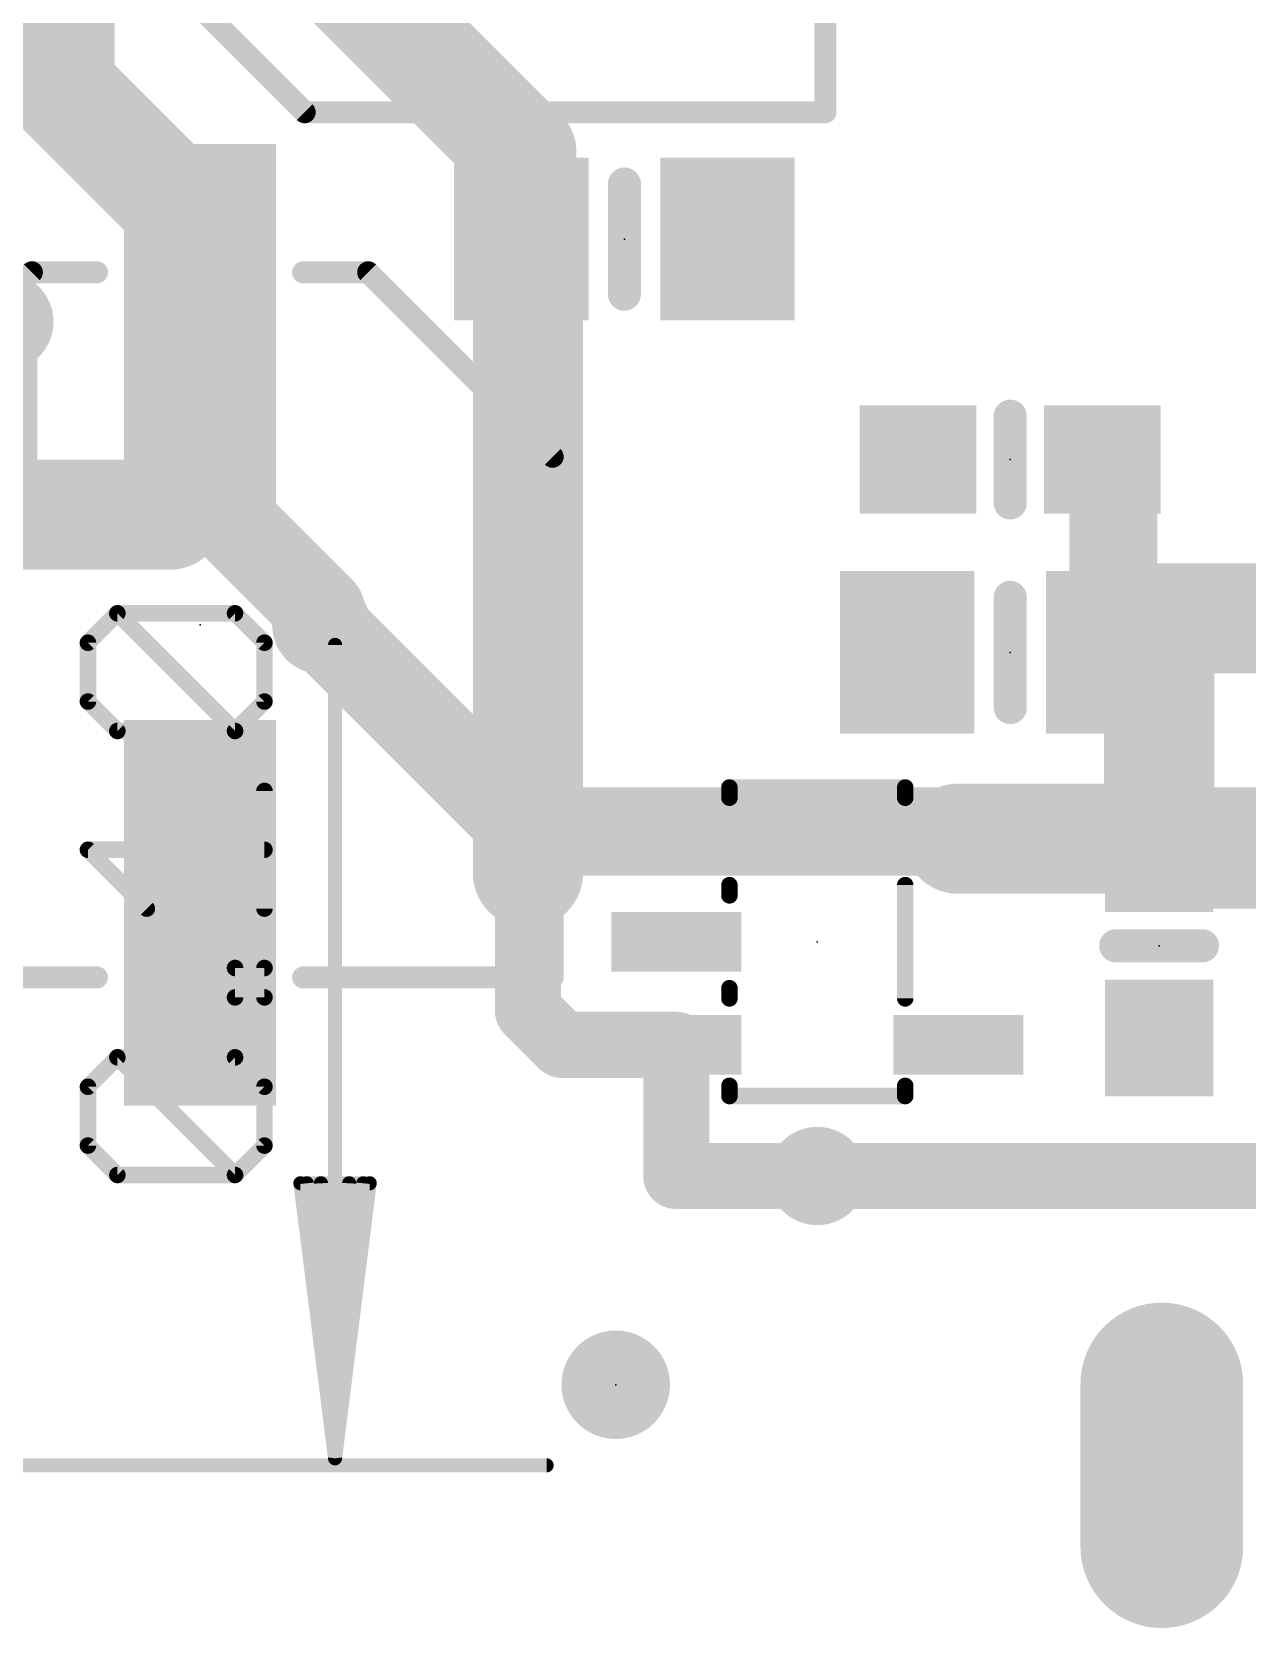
# Model space of a CAD drawing. Extents: x -17.8 to 79, y -18.3 to 67.8.
# Drawn here: x 17.53 to 28.73, y 1.04 to 15.75 of the extents above; entities that cross this region are included whole.
import ezdxf

# ---------------------------------------------------------------- set-up
doc = ezdxf.new("R2010")
doc.units = 0
for name, color, linetype in [('1', 12, 'CONTINUOUS'), ('16', 5, 'CONTINUOUS'), ('17', 110, 'CONTINUOUS'), ('18', 3, 'CONTINUOUS'), ('21', 40, 'CONTINUOUS'), ('23', 53, 'CONTINUOUS'), ('47', 53, 'CONTINUOUS')]:
    doc.layers.add(name, color=color, linetype=linetype)

# ---------------------------------------------------------------- blocks, each defined once
blk = doc.blocks.new('RECT')
blk.add_solid([(-0.5, -0.5), (0.5, -0.5), (-0.5, 0.5), (0.5, 0.5)])
blk = doc.blocks.new('PIE')
at = {"const_width": 0.5}
blk.add_lwpolyline([(0, -0.25, 1), (0, 0.25, 1), (0, -0.25)], format="xyb", dxfattribs=at)
blk = doc.blocks.new('LONGP100')
at = {"const_width": 1}
blk.add_lwpolyline([(-0.5, 0), (0.5, 0)], dxfattribs=at)
at = {"const_width": 0.5}
for points in [[(-0.5, 0.25, 1), (-0.5, -0.25)], [(0.5, -0.25, 1), (0.5, 0.25)]]:
    blk.add_lwpolyline(points, format="xyb", dxfattribs=at)
blk = doc.blocks.new('ROUNDV')
at = {"const_width": 0.5}
blk.add_lwpolyline([(0, -0.25, 1), (0, 0.25, 1), (0, -0.25)], format="xyb", dxfattribs=at)

msp = doc.modelspace()

# ---------------------------------------------------------------- linework, layer by layer
at = {"layer": '1'}
for points, const_width in [([(22.037, 14.6406), (18.415, 18.2626)], 1.016), ([(19.0754, 13.9446), (17.78, 15.24)], 1.016), ([(22.037, 13.843), (22.037, 14.6406)], 1.016), ([(19.0754, 12.941), (19.0754, 13.9446)], 1.016), ([(22.037, 13.843), (22.098, 13.782)], 1.016), ([(22.098, 13.782), (22.098, 8.001)], 1.016), ([(17.272, 13.081), (16.9672, 13.3858)], 0.6096), ([(19.177, 12.8394), (19.0754, 12.941)], 1.016), ([(19.177, 11.684), (19.177, 12.8394)], 1.016), ([(27.393, 11.811), (27.493, 11.711)], 0.8128), ([(18.796, 11.303), (19.05, 11.557)], 1.016), ([(19.05, 11.557), (19.177, 11.684)], 1.016), ([(27.493, 11.711), (27.493, 10.033)], 0.8128), ([(20.193, 10.414), (19.05, 11.557)], 0.8128), ([(13.4366, 11.303), (18.796, 11.303)], 1.016), ([(20.193, 10.287), (20.193, 10.414)], 0.8128), ([(27.493, 10.033), (27.493, 10.3472)], 1.016), ([(27.493, 10.3472), (29.2702, 10.3472)], 1.016), ([(27.9156, 10.033), (27.493, 10.033)], 1.016), ([(27.9156, 8.316), (27.9156, 10.033)], 1.016), ([(27.9156, 8.316), (26.065, 8.316)], 1.016), ([(27.9156, 8.1788), (27.9156, 8.316)], 1.016), ([(30.48, 8.1788), (27.9156, 8.1788)], 1.016), ([(22.098, 8.001), (22.413, 8.316)], 0.6096), ([(22.413, 8.316), (23.465, 8.316)], 0.6096), ([(22.098, 6.731), (22.098, 8.001)], 0.6096), ([(22.413, 6.416), (22.098, 6.731)], 0.6096), ([(23.465, 6.416), (22.413, 6.416)], 0.6096), ([(23.465, 6.416), (23.465, 5.207)], 0.6096), ([(23.465, 5.207), (24.765, 5.207)], 0.6096)]:
    msp.add_lwpolyline(points, dxfattribs=dict(at, const_width=const_width))
for points, const_width in [([(17.9596, 15.4196, 1), (17.6004, 15.0604)], 0.508), ([(22.291, 14.6406, 1), (21.783, 14.6406)], 0.508), ([(21.8574, 14.461, 1), (22.2166, 14.8202)], 0.508), ([(19.3294, 13.9446, 1), (18.8214, 13.9446)], 0.508), ([(18.8958, 13.765, 1), (19.255, 14.1242)], 0.508), ([(22.2166, 14.0226, 1), (21.8574, 13.6634)], 0.508), ([(22.352, 13.782, 1), (21.844, 13.782)], 0.508), ([(21.9184, 13.6024, 1), (22.2776, 13.9616)], 0.508), ([(21.783, 13.843, 1), (22.291, 13.843)], 0.508), ([(19.255, 13.1206, 1), (18.8958, 12.7614)], 0.508), ([(17.1642, 12.9732, 1), (17.3798, 13.1888)], 0.3048), ([(19.431, 12.8394, 1), (18.923, 12.8394)], 0.508), ([(18.9974, 12.6598, 1), (19.3566, 13.019)], 0.508), ([(18.8214, 12.941, 1), (19.3294, 12.941)], 0.508), ([(27.5367, 11.9547, 1), (27.2493, 11.6673)], 0.4064), ([(19.2296, 11.3774, 1), (18.8704, 11.7366)], 0.508), ([(19.3566, 11.5044, 1), (18.9974, 11.8636)], 0.508), ([(27.6962, 11.711, 1), (27.2898, 11.711)], 0.4064), ([(18.8704, 11.7366, 1), (19.2296, 11.3774)], 0.508), ([(19.1937, 11.7007, 1), (18.9063, 11.4133)], 0.4064), ([(18.923, 11.684, 1), (19.431, 11.684)], 0.508), ([(27.3493, 11.5673, 1), (27.6367, 11.8547)], 0.4064), ([(18.796, 11.049, 1), (18.796, 11.557)], 0.508), ([(18.6164, 11.4826, 1), (18.9756, 11.1234)], 0.508), ([(20.3962, 10.414, 1), (19.9898, 10.414)], 0.4064), ([(20.0493, 10.2703, 1), (20.3367, 10.5577)], 0.4064), ([(27.747, 10.3472, 1), (27.239, 10.3472)], 0.508), ([(27.493, 10.6012, 1), (27.493, 10.0932)], 0.508), ([(19.9898, 10.287, 1), (20.3962, 10.287)], 0.4064), ([(27.493, 10.287, 1), (27.493, 9.779)], 0.508), ([(28.1696, 10.033, 1), (27.6616, 10.033)], 0.508), ([(27.9156, 9.779, 1), (27.9156, 10.287)], 0.508), ([(27.239, 10.033, 1), (27.747, 10.033)], 0.508), ([(27.2898, 10.033, 1), (27.6962, 10.033)], 0.4064), ([(26.065, 8.57, 1), (26.065, 8.062)], 0.508), ([(28.1696, 8.316, 1), (27.6616, 8.316)], 0.508), ([(27.9156, 8.4328, 1), (27.9156, 7.9248)], 0.508), ([(27.9156, 8.062, 1), (27.9156, 8.57)], 0.508), ([(22.413, 8.4684, 1), (22.413, 8.1636)], 0.3048), ([(22.5208, 8.2082, 1), (22.3052, 8.4238)], 0.3048), ([(23.465, 8.1636, 1), (23.465, 8.4684)], 0.3048), ([(27.6616, 8.316, 1), (28.1696, 8.316)], 0.508), ([(27.6616, 8.1788, 1), (28.1696, 8.1788)], 0.508), ([(21.844, 8.001, 1), (22.352, 8.001)], 0.508), ([(21.9902, 8.1088, 1), (22.2058, 7.8932)], 0.3048), ([(22.2504, 8.001, 1), (21.9456, 8.001)], 0.3048), ([(22.2058, 6.8388, 1), (21.9902, 6.6232)], 0.3048), ([(21.9456, 6.731, 1), (22.2504, 6.731)], 0.3048), ([(22.413, 6.5684, 1), (22.413, 6.2636)], 0.3048), ([(22.3052, 6.3082, 1), (22.5208, 6.5238)], 0.3048), ([(23.6174, 6.416, 1), (23.3126, 6.416)], 0.3048), ([(23.465, 6.2636, 1), (23.465, 6.5684)], 0.3048), ([(23.465, 5.3594, 1), (23.465, 5.0546)], 0.3048), ([(24.765, 5.0546, 1), (24.765, 5.3594)], 0.3048), ([(23.3126, 5.207, 1), (23.6174, 5.207)], 0.3048)]:
    msp.add_lwpolyline(points, format="xyb", dxfattribs=dict(at, const_width=const_width))
at = {"layer": '16'}
for points, const_width in [([(17.78, 15.24), (17.78, 20.701)], 1.016), ([(17.272, 11.176), (17.272, 13.081)], 0.6096), ([(15.748, 9.652), (17.272, 11.176)], 0.6096), ([(22.098, 8.382), (20.193, 10.287)], 0.8128), ([(41.91, 8.382), (22.098, 8.382)], 0.8128), ([(24.765, 5.207), (38.1, 5.207)], 0.6096)]:
    msp.add_lwpolyline(points, dxfattribs=dict(at, const_width=const_width))
for points, const_width in [([(17.526, 15.24, 1), (18.034, 15.24)], 0.508), ([(17.4244, 13.081, 1), (17.1196, 13.081)], 0.3048), ([(17.3798, 11.0682, 1), (17.1642, 11.2838)], 0.3048), ([(17.1196, 11.176, 1), (17.4244, 11.176)], 0.3048), ([(20.3367, 10.4307, 1), (20.0493, 10.1433)], 0.4064), ([(22.098, 8.5852, 1), (22.098, 8.1788)], 0.4064), ([(21.9543, 8.2383, 1), (22.2417, 8.5257)], 0.4064), ([(24.765, 5.3594, 1), (24.765, 5.0546)], 0.3048)]:
    msp.add_lwpolyline(points, format="xyb", dxfattribs=dict(at, const_width=const_width))
at = {"layer": '21'}
for points, const_width in [([(24.84, 17.3126), (24.84, 15.0126)], 0.2032), ([(20.04, 15.0126), (18.34, 16.7126)], 0.2032), ([(24.84, 15.0126), (20.04, 15.0126)], 0.2032), ([(22.987, 13.335), (22.987, 14.351)], 0.3048), ([(15.8254, 11.837), (17.5254, 13.537)], 0.2032), ([(17.5254, 13.537), (18.1254, 13.537)], 0.2032), ([(20.0254, 13.537), (20.6254, 13.537)], 0.2032), ([(20.6254, 13.537), (22.3254, 11.837)], 0.2032), ([(26.543, 11.411), (26.543, 12.211)], 0.3048), ([(22.3254, 11.837), (22.3254, 7.037)], 0.2032), ([(26.543, 10.541), (26.543, 9.525)], 0.3048), ([(23.955, 8.788), (25.575, 8.788)], 0.1524), ([(23.955, 8.694), (23.955, 8.788)], 0.1524), ([(25.575, 8.788), (25.575, 8.694)], 0.1524), ([(23.955, 7.794), (23.955, 7.888)], 0.1524), ([(25.575, 7.888), (25.575, 6.844)], 0.1524), ([(27.5156, 7.3288), (28.3156, 7.3288)], 0.3048), ([(18.1254, 7.037), (15.8254, 7.037)], 0.2032), ([(22.3254, 7.037), (20.0254, 7.037)], 0.2032), ([(23.955, 6.844), (23.955, 6.938)], 0.1524), ([(23.955, 5.944), (23.955, 6.038)], 0.1524), ([(25.575, 6.038), (25.575, 5.944)], 0.1524), ([(25.575, 5.944), (23.955, 5.944)], 0.1524)]:
    msp.add_lwpolyline(points, dxfattribs=dict(at, const_width=const_width))
for points, const_width in [([(20.04, 15.0634, 1), (20.04, 14.9618)], 0.1016), ([(20.0041, 14.9767, 1), (20.0759, 15.0485)], 0.1016), ([(24.7892, 15.0126, 1), (24.8908, 15.0126)], 0.1016), ([(24.84, 14.9618, 1), (24.84, 15.0634)], 0.1016), ([(23.0632, 14.351, 1), (22.9108, 14.351)], 0.1524), ([(17.5254, 13.5878, 1), (17.5254, 13.4862)], 0.1016), ([(17.5613, 13.5011, 1), (17.4895, 13.5729)], 0.1016), ([(18.1254, 13.4862, 1), (18.1254, 13.5878)], 0.1016), ([(20.0254, 13.5878, 1), (20.0254, 13.4862)], 0.1016), ([(20.6613, 13.5729, 1), (20.5895, 13.5011)], 0.1016), ([(20.6254, 13.4862, 1), (20.6254, 13.5878)], 0.1016), ([(22.9108, 13.335, 1), (23.0632, 13.335)], 0.1524), ([(26.6192, 12.211, 1), (26.4668, 12.211)], 0.1524), ([(22.3762, 11.837, 1), (22.2746, 11.837)], 0.1016), ([(22.2895, 11.8011, 1), (22.3613, 11.8729)], 0.1016), ([(26.4668, 11.411, 1), (26.6192, 11.411)], 0.1524), ([(26.6192, 10.541, 1), (26.4668, 10.541)], 0.1524), ([(26.4668, 9.525, 1), (26.6192, 9.525)], 0.1524), ([(23.955, 8.8261, 1), (23.955, 8.7499)], 0.0762), ([(23.9931, 8.788, 1), (23.9169, 8.788)], 0.0762), ([(25.6131, 8.788, 1), (25.5369, 8.788)], 0.0762), ([(25.575, 8.7499, 1), (25.575, 8.8261)], 0.0762), ([(23.9169, 8.694, 1), (23.9931, 8.694)], 0.0762), ([(25.5369, 8.694, 1), (25.6131, 8.694)], 0.0762), ([(23.9931, 7.888, 1), (23.9169, 7.888)], 0.0762), ([(25.6131, 7.888, 1), (25.5369, 7.888)], 0.0762), ([(23.9169, 7.794, 1), (23.9931, 7.794)], 0.0762), ([(27.5156, 7.405, 1), (27.5156, 7.2526)], 0.1524), ([(28.3156, 7.2526, 1), (28.3156, 7.405)], 0.1524), ([(18.1254, 6.9862, 1), (18.1254, 7.0878)], 0.1016), ([(20.0254, 7.0878, 1), (20.0254, 6.9862)], 0.1016), ([(22.2746, 7.037, 1), (22.3762, 7.037)], 0.1016), ([(22.3254, 6.9862, 1), (22.3254, 7.0878)], 0.1016), ([(23.9931, 6.938, 1), (23.9169, 6.938)], 0.0762), ([(23.9169, 6.844, 1), (23.9931, 6.844)], 0.0762), ([(25.5369, 6.844, 1), (25.6131, 6.844)], 0.0762), ([(23.9931, 6.038, 1), (23.9169, 6.038)], 0.0762), ([(25.6131, 6.038, 1), (25.5369, 6.038)], 0.0762), ([(23.955, 5.9821, 1), (23.955, 5.9059)], 0.0762), ([(23.9169, 5.944, 1), (23.9931, 5.944)], 0.0762), ([(25.5369, 5.944, 1), (25.6131, 5.944)], 0.0762), ([(25.575, 5.9059, 1), (25.575, 5.9821)], 0.0762)]:
    msp.add_lwpolyline(points, format="xyb", dxfattribs=dict(at, const_width=const_width))
at = {"layer": '23'}
for p in [(22.987, 13.843), (26.543, 11.811), (19.0754, 10.287), (26.543, 10.033), (24.765, 7.366), (27.9156, 7.3288), (22.907, 3.283)]:
    msp.add_point(p, dxfattribs=at)
at = {"layer": '47'}
for points, const_width in [([(18.0423, 10.1226), (18.3135, 10.3938)], 0.1524), ([(18.3135, 10.3938), (19.3981, 10.3938)], 0.1524), ([(19.3981, 9.3091), (18.3135, 10.3938)], 0.1524), ([(19.3981, 10.3938), (19.6693, 10.1226)], 0.1524), ([(18.0423, 9.5803), (18.0423, 10.1226)], 0.1524), ([(19.6693, 10.1226), (19.6693, 9.5803)], 0.1524), ([(20.32, 2.605), (20.32, 10.1028)], 0.13), ([(18.3135, 9.3091), (18.0423, 9.5803)], 0.1524), ([(19.6693, 9.5803), (19.3981, 9.3091)], 0.1524), ([(19.3981, 9.3091), (18.3135, 9.3091)], 0.1524), ([(19.6693, 7.6719), (19.6693, 8.7566)], 0.1524), ([(18.5846, 7.6719), (18.0423, 8.2143)], 0.1524), ([(18.0423, 8.2143), (19.6693, 8.2143)], 0.1524), ([(19.3981, 6.8534), (19.3981, 7.1245)], 0.1524), ([(19.3981, 7.1245), (19.6693, 7.1245)], 0.1524), ([(19.6693, 7.1245), (19.6693, 6.8534)], 0.1524), ([(19.6693, 6.8534), (19.3981, 6.8534)], 0.1524), ([(18.0423, 6.0297), (18.3135, 6.3009)], 0.1524), ([(18.3135, 6.3009), (19.3981, 6.3009)], 0.1524), ([(19.3981, 5.2162), (18.3135, 6.3009)], 0.1524), ([(19.3981, 6.3009), (19.6693, 6.0297)], 0.1524), ([(18.0423, 5.4874), (18.0423, 6.0297)], 0.1524), ([(19.6693, 6.0297), (19.6693, 5.4874)], 0.1524), ([(18.3135, 5.2162), (18.0423, 5.4874)], 0.1524), ([(19.6693, 5.4874), (19.3981, 5.2162)], 0.1524), ([(19.3981, 5.2162), (18.3135, 5.2162)], 0.1524), ([(20.32, 2.605), (20.0008, 5.14)], 0.13), ([(20.0008, 5.14), (20.6392, 5.14)], 0.13), ([(20.32, 2.605), (20.06, 5.14)], 0.13), ([(20.32, 2.605), (20.19, 5.14)], 0.13), ([(20.6392, 5.14), (20.32, 2.605)], 0.13), ([(20.45, 5.14), (20.32, 2.605)], 0.13), ([(20.58, 5.14), (20.32, 2.605)], 0.13), ([(13.97, 2.54), (22.27, 2.54)], 0.13)]:
    msp.add_lwpolyline(points, dxfattribs=dict(at, const_width=const_width))
for points, const_width in [([(18.3404, 10.4207, 1), (18.2865, 10.3668)], 0.0762), ([(18.3135, 10.4319, 1), (18.3135, 10.3557)], 0.0762), ([(18.3404, 10.3668, 1), (18.2865, 10.4207)], 0.0762), ([(19.4251, 10.4207, 1), (19.3712, 10.3668)], 0.0762), ([(19.3981, 10.3557, 1), (19.3981, 10.4319)], 0.0762), ([(18.0804, 10.1226, 1), (18.0042, 10.1226)], 0.0762), ([(18.0154, 10.1495, 1), (18.0693, 10.0956)], 0.0762), ([(19.7074, 10.1226, 1), (19.6312, 10.1226)], 0.0762), ([(19.6424, 10.0956, 1), (19.6962, 10.1495)], 0.0762), ([(20.3525, 10.1028, 1), (20.2875, 10.1028)], 0.065), ([(18.0693, 9.6072, 1), (18.0154, 9.5533)], 0.0762), ([(18.0042, 9.5803, 1), (18.0804, 9.5803)], 0.0762), ([(19.6312, 9.5803, 1), (19.7074, 9.5803)], 0.0762), ([(19.6962, 9.5533, 1), (19.6424, 9.6072)], 0.0762), ([(18.3135, 9.3472, 1), (18.3135, 9.271)], 0.0762), ([(18.2865, 9.2821, 1), (18.3404, 9.336)], 0.0762), ([(19.3712, 9.336, 1), (19.4251, 9.2821)], 0.0762), ([(19.3712, 9.2821, 1), (19.4251, 9.336)], 0.0762), ([(19.3981, 9.271, 1), (19.3981, 9.3472)], 0.0762), ([(19.7074, 8.7566, 1), (19.6312, 8.7566)], 0.0762), ([(18.0693, 8.2412, 1), (18.0154, 8.1873)], 0.0762), ([(18.0423, 8.2524, 1), (18.0423, 8.1762)], 0.0762), ([(19.6693, 8.1762, 1), (19.6693, 8.2524)], 0.0762), ([(18.5577, 7.645, 1), (18.6116, 7.6989)], 0.0762), ([(19.6312, 7.6719, 1), (19.7074, 7.6719)], 0.0762), ([(19.4362, 7.1245, 1), (19.36, 7.1245)], 0.0762), ([(19.3981, 7.1626, 1), (19.3981, 7.0864)], 0.0762), ([(19.7074, 7.1245, 1), (19.6312, 7.1245)], 0.0762), ([(19.6693, 7.0864, 1), (19.6693, 7.1626)], 0.0762), ([(19.3981, 6.8915, 1), (19.3981, 6.8153)], 0.0762), ([(19.6693, 6.8153, 1), (19.6693, 6.8915)], 0.0762), ([(19.36, 6.8534, 1), (19.4362, 6.8534)], 0.0762), ([(19.6312, 6.8534, 1), (19.7074, 6.8534)], 0.0762), ([(18.3404, 6.3278, 1), (18.2865, 6.2739)], 0.0762), ([(18.3135, 6.339, 1), (18.3135, 6.2628)], 0.0762), ([(18.3404, 6.2739, 1), (18.2865, 6.3278)], 0.0762), ([(19.4251, 6.3278, 1), (19.3712, 6.2739)], 0.0762), ([(19.3981, 6.2628, 1), (19.3981, 6.339)], 0.0762), ([(18.0804, 6.0297, 1), (18.0042, 6.0297)], 0.0762), ([(18.0154, 6.0566, 1), (18.0693, 6.0028)], 0.0762), ([(19.7074, 6.0297, 1), (19.6312, 6.0297)], 0.0762), ([(19.6424, 6.0028, 1), (19.6962, 6.0566)], 0.0762), ([(18.0693, 5.5143, 1), (18.0154, 5.4604)], 0.0762), ([(18.0042, 5.4874, 1), (18.0804, 5.4874)], 0.0762), ([(19.6312, 5.4874, 1), (19.7074, 5.4874)], 0.0762), ([(19.6962, 5.4604, 1), (19.6424, 5.5143)], 0.0762), ([(18.3135, 5.2543, 1), (18.3135, 5.1781)], 0.0762), ([(18.2865, 5.1893, 1), (18.3404, 5.2431)], 0.0762), ([(19.3712, 5.2431, 1), (19.4251, 5.1893)], 0.0762), ([(19.3712, 5.1893, 1), (19.4251, 5.2431)], 0.0762), ([(19.3981, 5.1781, 1), (19.3981, 5.2543)], 0.0762), ([(20.033, 5.1441, 1), (19.9685, 5.1359)], 0.065), ([(20.0008, 5.1725, 1), (20.0008, 5.1075)], 0.065), ([(20.0923, 5.1433, 1), (20.0277, 5.1367)], 0.065), ([(20.2225, 5.1417, 1), (20.1575, 5.1383)], 0.065), ([(20.4825, 5.1383, 1), (20.4175, 5.1417)], 0.065), ([(20.6123, 5.1367, 1), (20.5477, 5.1433)], 0.065), ([(20.6715, 5.1359, 1), (20.607, 5.1441)], 0.065), ([(20.6392, 5.1075, 1), (20.6392, 5.1725)], 0.065), ([(20.2878, 2.6091, 1), (20.3522, 2.6009)], 0.065), ([(20.2877, 2.6083, 1), (20.3523, 2.6017)], 0.065), ([(20.2875, 2.6033, 1), (20.3525, 2.6067)], 0.065), ([(20.2875, 2.6067, 1), (20.3525, 2.6033)], 0.065), ([(20.2875, 2.605, 1), (20.3525, 2.605)], 0.065), ([(20.2877, 2.6017, 1), (20.3523, 2.6083)], 0.065), ([(20.2878, 2.6009, 1), (20.3522, 2.6091)], 0.065), ([(22.27, 2.5075, 1), (22.27, 2.5725)], 0.065)]:
    msp.add_lwpolyline(points, format="xyb", dxfattribs=dict(at, const_width=const_width))

# ---------------------------------------------------------------- block references
at = {"layer": '1'}
for p, xscale, yscale, rotation in [((19.0754, 12.941), 3.556, 1.4, 90), ((22.037, 13.843), 1.24, 1.5, 180), ((23.937, 13.843), 1.24, 1.5, 180), ((19.0754, 7.633), 3.556, 1.4, 90), ((23.465, 8.316), 0.55, 1.2, 270), ((26.065, 8.316), 0.55, 1.2, 270), ((23.465, 7.366), 0.55, 1.2, 270), ((23.465, 6.416), 0.55, 1.2, 270), ((26.065, 6.416), 0.55, 1.2, 270)]:
    msp.add_blockref('RECT', p, dxfattribs=dict(at, xscale=xscale, yscale=yscale, rotation=rotation))
at = {"layer": '1', "xscale": 1.075}
for p, rotation in [((25.693, 11.811), 180), ((27.393, 11.811), 180), ((27.9156, 8.1788), 90), ((27.9156, 6.4788), 90)]:
    msp.add_blockref('RECT', p, dxfattribs=dict(at, rotation=rotation))
at = {"layer": '1', "xscale": 1.24, "yscale": 1.5}
for p in [(25.593, 10.033), (27.493, 10.033)]:
    msp.add_blockref('RECT', p, dxfattribs=at)
at = {"layer": '1'}
msp.add_blockref('PIE', (22.907, 3.283), dxfattribs=at)
at = {"layer": '17', "xscale": 1.5, "yscale": 1.5, "rotation": 90}
msp.add_blockref('LONGP100', (27.94, 2.54), dxfattribs=at)
msp.add_blockref('LONGP100', (27.94, 2.54), dxfattribs=at)
at = {"layer": '18', "xscale": 0.9064, "yscale": 0.9064}
for p in [(17.78, 15.24), (17.78, 15.24), (17.272, 13.081), (17.272, 13.081), (20.193, 10.287), (20.193, 10.287), (24.765, 5.207), (24.765, 5.207)]:
    msp.add_blockref('ROUNDV', p, dxfattribs=at)

doc.saveas('drawing.dxf')
